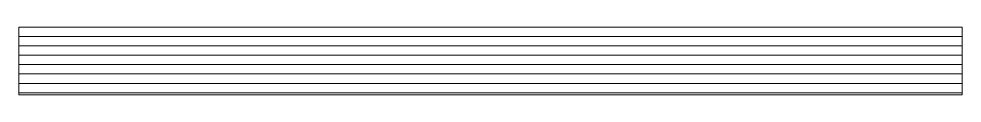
# Model space of a CAD drawing. Header units: metres. Extents: x 0 to 250, y 0 to 18.
import ezdxf

# ---------------------------------------------------------------- set-up
doc = ezdxf.new("R2010")
doc.units = ezdxf.units.M
doc.layers.add('A-DETL-GENF', color=92, linetype='Continuous', lineweight=18)

# ---------------------------------------------------------------- blocks, each defined once
blk = doc.blocks.new('40 multiplex - D18-4245332-00_0 Basismaterialen')
at = {"layer": 'A-DETL-GENF', "lineweight": 13}
h = blk.add_hatch(dxfattribs=at)
h.set_pattern_fill('FP_734', color=256, style=0, pattern_type=2)
h.set_pattern_definition([(0, (13894.317, 1185.54), (0, 2.5), [])])
h.paths.add_polyline_path([(250, 0), (250, 18), (0, 18), (0, 0)])
for p, q in [((250, 18), (0, 18)), ((0, 18), (0, 0)), ((250, 0), (250, 18)), ((0, 0), (250, 0))]:
    blk.add_line(p, q, dxfattribs=at)

msp = doc.modelspace()

# ---------------------------------------------------------------- block references
msp.add_blockref('40 multiplex - D18-4245332-00_0 Basismaterialen', (0, 0))

doc.saveas('drawing.dxf')
